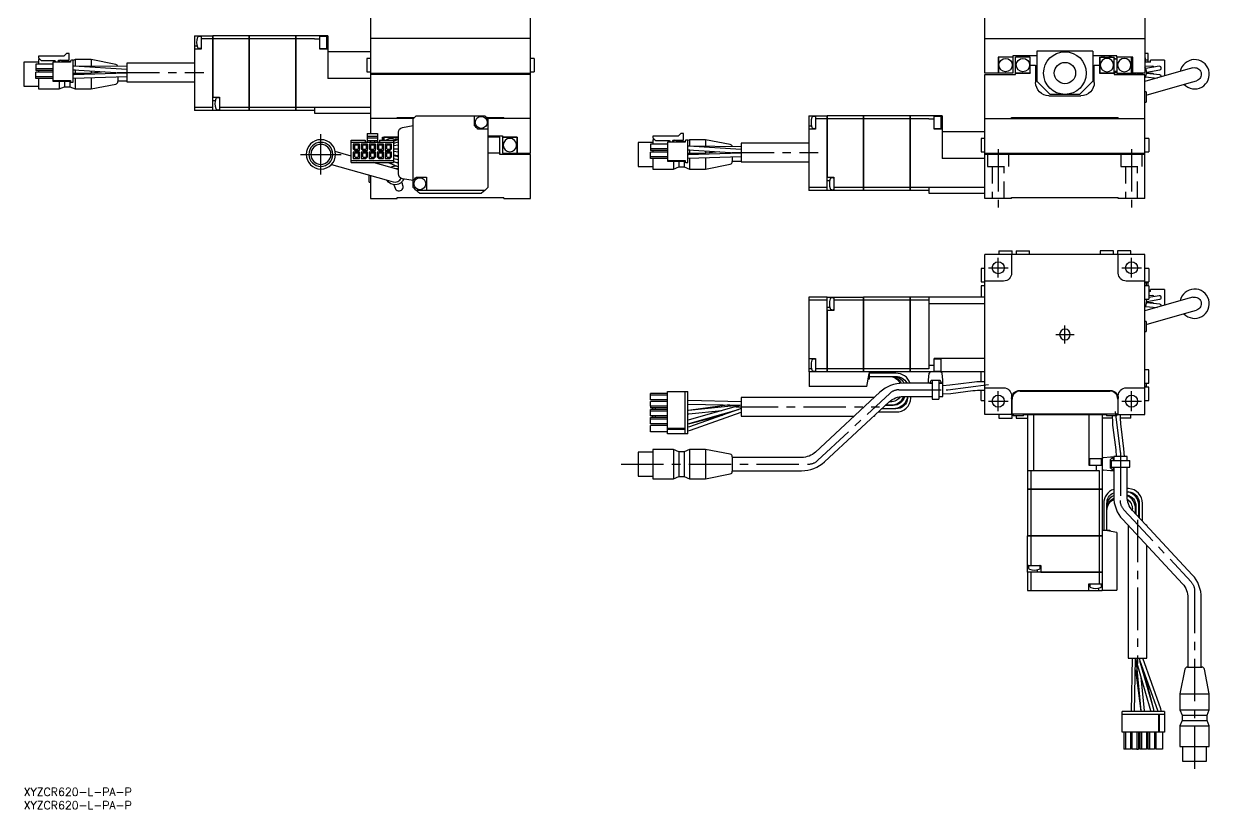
# Model space of a CAD drawing. Extents: x 0 to 909, y -8 to 725.
# Drawn here: x 0 to 444.5, y -8 to 286.5 of the extents above; entities that cross this region are included whole.
import ezdxf

# ---------------------------------------------------------------- set-up
doc = ezdxf.new("R2010")
doc.units = 0
doc.header["$LTSCALE"] = 0.5
doc.linetypes.add('CENTER', pattern=[50.8, 31.75, -6.35, 6.35, -6.35])
doc.linetypes.add('DASHED', pattern=[19.05, 12.7, -6.35])
for name, color, linetype in [('MSM_CENTER', 1, 'CENTER'), ('MSM_CONTINUOUS', 7, 'CONTINUOUS'), ('MSM_DASHED', 4, 'DASHED'), ('MSM_PART_NUMBER', 7, 'CONTINUOUS')]:
    doc.layers.add(name, color=color, linetype=linetype)
doc.styles.get("Standard").update_dxf_attribs({"font": 'txt.shx', "height": 3, "bigfont": 'bigfont.shx'})

msp = doc.modelspace()

# ---------------------------------------------------------------- linework, layer by layer
at = {"layer": 'MSM_CENTER'}
for p, q in [((35.06, 268.26), (67.54, 268.26)), ((111.4, 229.92), (111.4, 245.12)), ((103.8, 237.52), (119, 237.52)), ((265.41, 238.26), (297.89, 238.26)), ((365.35, 239.49), (365.35, 217.58)), ((415.35, 239.49), (415.35, 217.58)), ((365.35, 191.3), (365.35, 198.7)), ((415.35, 191.3), (415.35, 198.7)), ((361.65, 195), (369.05, 195)), ((411.65, 195), (419.05, 195)), ((390.35, 166.6), (390.35, 173.4)), ((386.95, 170), (393.75, 170)), ((346.41, 149.27), (361.71, 151.18)), ((297.59, 122.74), (324.66, 147.89)), ((328.07, 149.23), (345.79, 149.23)), ((365.35, 141.3), (365.35, 148.7)), ((415.35, 141.3), (415.35, 148.7)), ((266.95, 142.85), (320.83, 142.85)), ((361.65, 145), (369.05, 145)), ((411.65, 145), (419.05, 145)), ((223.95, 121.4), (294.19, 121.4)), ((417.5, 100.48), (417.5, 46.6))]:
    msp.add_line(p, q, dxfattribs=at)
at = {"layer": 'MSM_CENTER', "extrusion": (0, 0, -1)}
for p, q in [((409.2, 141.11), (411.08, 126.06)), ((411.12, 125.44), (411.12, 107.71)), ((412.46, 104.31), (437.62, 77.24)), ((438.95, 73.84), (438.95, 5.7))]:
    msp.add_line(p, q, dxfattribs=at)
at = {"layer": 'MSM_CENTER'}
for centre, start, end in [((328.07, 144.23), 90, 132.8984), ((345.79, 154.23), 270, 277.1325), ((294.19, 126.4), 270, 312.8984)]:
    msp.add_arc(centre, 5, start, end, dxfattribs=at)
at = {"layer": 'MSM_CENTER', "extrusion": (0, 0, -1)}
for centre, start, end in [((-406.12, 125.44), 172.8675, 180), ((-416.12, 107.71), 317.1016, 0), ((-433.95, 73.84), 137.1016, 180)]:
    msp.add_arc(centre, 5, start, end, dxfattribs=at)
at = {"layer": 'MSM_CONTINUOUS'}
for p, q in [((130, 290.99), (130, 245.37)), ((190, 237.99), (190, 290.99)), ((360.35, 267.99), (360.35, 290.99)), ((420.35, 290.99), (420.35, 267.99)), ((64, 281.99), (64, 253.99)), ((64, 281.99), (70.89, 281.99)), ((66.29, 281.72), (65.52, 281.65)), ((66.5, 281.99), (66.5, 276.99)), ((70.89, 280.83), (66.5, 280.83)), ((70.89, 253.99), (70.89, 281.99)), ((70.9, 281.99), (70.9, 258.99)), ((84.5, 281.99), (70.9, 281.99)), ((84.5, 280.83), (70.9, 280.83)), ((84.5, 253.99), (84.5, 281.99)), ((84.5, 281.98), (84.51, 281.98)), ((84.5, 280.83), (84.51, 280.83)), ((102, 281.99), (84.51, 281.99)), ((84.51, 281.99), (84.51, 253.99)), ((102, 280.83), (84.51, 280.83)), ((102, 253.99), (102, 281.99)), ((102, 281.98), (102.01, 281.98)), ((102, 280.83), (102.01, 280.83)), ((114, 281.99), (102.01, 281.99)), ((102.01, 281.99), (102.01, 253.99)), ((109, 280.83), (102.01, 280.83)), ((109, 280.83), (111, 280.83)), ((111, 276.99), (111, 281.99)), ((113.5, 281.74), (111, 281.74)), ((113.5, 281.74), (113.5, 277.24)), ((114, 281.99), (114, 265.99)), ((190, 280.99), (130, 280.99)), ((360.35, 280.99), (420.35, 280.99)), ((64, 278.24), (64.94, 278.24)), ((66.5, 276.99), (64, 276.99)), ((65.52, 277.32), (66.29, 277.26)), ((111, 277.24), (113.5, 277.24)), ((114, 276.99), (111, 276.99)), ((130, 275.99), (114, 275.99)), ((400.85, 276.19), (379.85, 276.19)), ((379.85, 276.19), (379.85, 264.99)), ((400.85, 276.19), (400.85, 264.99)), ((0, 272.02), (0, 263.02)), ((5.5, 272.02), (0, 272.02)), ((10.95, 271.36), (4.6, 271.36)), ((4.6, 271.36), (4.6, 268.96)), ((5.49, 274.35), (5.49, 273.65)), ((15.03, 274.35), (5.49, 274.35)), ((5.49, 273.65), (6.49, 272.65)), ((5.5, 273.02), (5.5, 271.36)), ((6.12, 273.02), (5.5, 273.02)), ((6.49, 272.65), (11.62, 272.65)), ((17.58, 272.09), (10.95, 272.09)), ((10.95, 272.09), (10.95, 264.98)), ((11.9, 272.37), (11.9, 272.09)), ((13.05, 272.09), (13.05, 272.69)), ((13.2, 272.84), (17.05, 272.84)), ((13.3, 272.84), (13.3, 272.09)), ((15.3, 272.17), (13.72, 272.84)), ((16.05, 275.37), (15.03, 274.35)), ((15.3, 272.17), (15.3, 272.09)), ((17.3, 272.17), (15.3, 272.17)), ((17.05, 275.37), (16.05, 275.37)), ((17.05, 272.84), (17.05, 275.37)), ((17.58, 272.29), (17.3, 272.17)), ((17.3, 272.17), (17.3, 272.09)), ((17.58, 272.5), (17.58, 272.09)), ((18.6, 272.8), (17.88, 272.8)), ((19.3, 273.02), (18.6, 272.73)), ((18.6, 264.52), (18.6, 272.8)), ((19.3, 273.02), (19.3, 270.5)), ((25.3, 273.02), (19.3, 273.02)), ((25.3, 273.02), (25.3, 270.49)), ((34.49, 271.22), (25.3, 273.02)), ((38.6, 271.76), (38.6, 264.76)), ((64, 271.76), (38.6, 271.76)), ((128.6, 273.49), (128.6, 268.49)), ((130, 273.49), (128.6, 273.49)), ((191.4, 273.49), (190, 273.49)), ((191.4, 273.49), (191.4, 268.49)), ((365.4, 273.94), (365.35, 273.99)), ((370.85, 273.99), (365.35, 273.99)), ((365.35, 273.99), (365.35, 267.99)), ((365.4, 273.94), (365.4, 267.99)), ((370.85, 273.94), (365.4, 273.94)), ((379.85, 274.49), (370.85, 274.49)), ((370.85, 274.49), (370.85, 273.99)), ((370.85, 273.99), (370.85, 273.94)), ((370.85, 273.94), (370.85, 267.99)), ((371.85, 267.49), (371.85, 273.99)), ((377.35, 273.99), (371.85, 273.99)), ((376.35, 274.49), (376.35, 273.99)), ((377.3, 268.04), (377.3, 273.99)), ((377.35, 267.99), (377.35, 273.99)), ((409.85, 274.49), (400.85, 274.49)), ((403.35, 273.99), (408.85, 273.99)), ((403.35, 273.99), (403.35, 267.99)), ((403.4, 273.99), (403.4, 268.04)), ((404.35, 273.99), (404.35, 274.49)), ((407.74, 273.99), (406.57, 274.49)), ((407.15, 274.24), (407.15, 274.49)), ((408.85, 268.04), (408.85, 273.99)), ((409.51, 273.24), (408.85, 273.52)), ((409.85, 273.24), (408.85, 273.24)), ((409.85, 273.99), (409.85, 274.49)), ((409.85, 273.94), (409.85, 273.99)), ((415.85, 273.99), (409.85, 273.99)), ((409.85, 273.94), (409.85, 267.99)), ((415.3, 273.94), (409.85, 273.94)), ((415.3, 273.94), (415.35, 273.99)), ((415.3, 267.99), (415.3, 273.94)), ((415.35, 273.99), (415.35, 267.99)), ((415.85, 272.8), (415.35, 272.8)), ((415.85, 267.99), (415.85, 273.99)), ((421.6, 275.37), (420.35, 275.37)), ((420.5, 273.74), (420.35, 273.74)), ((420.5, 272.65), (420.35, 272.65)), ((422.4, 272.09), (420.35, 272.09)), ((420.5, 272.09), (420.5, 273.74)), ((421.6, 272.84), (420.5, 272.84)), ((421.6, 272.34), (421.6, 275.37)), ((422.4, 272.09), (422.4, 272.8)), ((427.6, 272.8), (422.4, 272.8)), ((427.6, 272.8), (427.6, 266.89)), ((10.95, 269.56), (4.6, 269.56)), ((10.95, 268.96), (4.6, 268.96)), ((10.95, 268.36), (4.6, 268.36)), ((4.6, 265.96), (4.6, 268.36)), ((5.5, 268.96), (5.5, 268.36)), ((18.8, 270.53), (18.6, 270.54)), ((18.93, 270.54), (18.6, 270.54)), ((18.6, 269.24), (18.72, 269.23)), ((18.6, 269.23), (18.72, 269.22)), ((19.27, 267.85), (18.6, 267.84)), ((18.88, 267.37), (18.6, 267.35)), ((18.67, 267.34), (18.6, 267.34)), ((38.58, 267.99), (18.67, 267.34)), ((18.72, 269.23), (38.58, 267.99)), ((18.72, 269.22), (19.38, 269.19)), ((18.72, 266.04), (38.6, 266.69)), ((38.6, 269.29), (18.8, 270.53)), ((30.45, 268.5), (18.88, 267.37)), ((38.6, 270.39), (18.93, 270.54)), ((24.12, 267.88), (19.27, 267.85)), ((19.3, 269.2), (19.3, 267.84)), ((25.3, 268.82), (25.3, 268)), ((128.6, 268.49), (130, 268.49)), ((130, 267.99), (190, 267.99)), ((190, 267.49), (130, 267.49)), ((190, 268.49), (191.4, 268.49)), ((370.85, 267.99), (360.35, 267.99)), ((360.35, 267.49), (371.85, 267.49)), ((360.35, 220.99), (360.35, 267.49)), ((371.85, 268.04), (377.3, 268.04)), ((371.85, 267.99), (377.35, 267.99)), ((377.3, 268.04), (377.35, 267.99)), ((377.35, 270.99), (379.35, 270.99)), ((379.35, 270.99), (379.35, 264.49)), ((379.35, 268.99), (379.85, 269.49)), ((400.85, 269.49), (401.35, 268.99)), ((401.35, 264.49), (401.35, 270.99)), ((401.35, 270.99), (403.35, 270.99)), ((403.4, 268.04), (403.35, 267.99)), ((403.35, 267.99), (408.85, 267.99)), ((403.4, 268.04), (408.85, 268.04)), ((408.85, 268.74), (409.85, 268.74)), ((408.85, 268.22), (409.85, 268.2)), ((409.09, 268.21), (408.85, 268.18)), ((408.85, 268.04), (408.85, 267.99)), ((408.85, 267.99), (408.85, 267.49)), ((408.85, 267.49), (420.35, 267.49)), ((409.85, 267.99), (415.35, 267.99)), ((412.45, 267.49), (415.9, 267.99)), ((416.09, 267.93), (413.8, 267.49)), ((415.85, 270.85), (415.35, 270.96)), ((415.85, 270.54), (415.35, 270.76)), ((415.35, 269.45), (415.85, 269.24)), ((415.77, 269.28), (415.35, 269.28)), ((415.35, 268.08), (415.85, 268.07)), ((420.35, 267.99), (415.85, 267.99)), ((417.32, 267.91), (416.01, 267.49)), ((418.57, 267.89), (417.62, 267.49)), ((418.85, 267.99), (418.85, 267.49)), ((419.35, 267.99), (419.35, 267.49)), ((423.14, 270.54), (420.35, 270.45)), ((435.57, 269.16), (420.35, 264.82)), ((420.35, 220.99), (420.35, 267.49)), ((425.71, 270.52), (420.72, 269.64)), ((425.89, 267.34), (420.97, 267.79)), ((423.17, 267.84), (420.98, 267.9)), ((421, 268.37), (425.94, 269.24)), ((438.27, 269.93), (435.57, 269.16)), ((0, 263.02), (5.5, 263.02)), ((10.95, 266.56), (4.6, 266.56)), ((10.95, 265.96), (4.6, 265.96)), ((5.5, 265.96), (5.5, 262.02)), ((10.95, 265.23), (17.58, 265.23)), ((10.95, 264.98), (17.58, 264.98)), ((13.3, 264.98), (13.3, 262.02)), ((13.3, 262.02), (15.3, 262.87)), ((15.3, 264.98), (15.3, 262.87)), ((15.3, 262.87), (17.3, 262.87)), ((17.3, 264.98), (17.3, 262.87)), ((17.3, 262.87), (19.3, 262.02)), ((17.58, 265.23), (17.58, 264.82)), ((17.88, 264.52), (18.6, 264.52)), ((18.6, 266.04), (18.72, 266.04)), ((19.3, 266.11), (19.3, 262.02)), ((25.3, 266.26), (25.3, 262.02)), ((25.3, 262.02), (34.49, 263.83)), ((35.3, 266.58), (35.3, 264.81)), ((35.3, 265.02), (38.6, 265.02)), ((38.6, 264.76), (64, 264.76)), ((130, 265.99), (114, 265.99)), ((379.85, 264.99), (384.85, 259.99)), ((395.85, 259.99), (400.85, 264.99)), ((420.55, 266.53), (424.94, 266.13)), ((420.85, 259.76), (436.94, 264.35)), ((436.94, 264.35), (439.64, 265.12)), ((5.5, 262.02), (13.3, 262.02)), ((19.3, 262.02), (25.3, 262.02)), ((70.9, 258.99), (73.4, 258.99)), ((73.18, 258.72), (72.41, 258.65)), ((73.4, 258.99), (73.4, 253.99)), ((384.35, 259.49), (396.35, 259.49)), ((395.85, 259.99), (384.85, 259.99)), ((420.85, 260.89), (420.35, 260.89)), ((420.85, 260.89), (420.85, 257.09)), ((70.89, 255.14), (64, 255.14)), ((70.89, 253.99), (64, 253.99)), ((70.9, 257.74), (71.83, 257.74)), ((70.9, 253.99), (70.9, 257.74)), ((84.5, 253.99), (70.9, 253.99)), ((72.41, 254.32), (73.18, 254.26)), ((84.5, 255.14), (73.4, 255.14)), ((84.5, 255.15), (84.51, 255.15)), ((84.5, 254), (84.51, 254)), ((102, 255.14), (84.51, 255.14)), ((102, 253.99), (84.51, 253.99)), ((102, 255.15), (102.01, 255.15)), ((102, 254), (102.01, 254)), ((109, 255.14), (102.01, 255.14)), ((109, 253.99), (102.01, 253.99)), ((130, 255.14), (109, 255.14)), ((109, 255.14), (109, 252.99)), ((420.35, 257.09), (420.85, 257.09)), ((109, 252.99), (130, 252.99)), ((146.14, 250.99), (130, 250.99)), ((140, 251.29), (146.43, 251.29)), ((140, 250.99), (140, 251.29)), ((146, 225.14), (146, 250.83)), ((147.15, 251.99), (172.85, 251.99)), ((169, 248.24), (169, 251.99)), ((173.57, 251.29), (180, 251.29)), ((190, 250.99), (173.86, 250.99)), ((174, 250.83), (174, 225.14)), ((180, 250.99), (180, 251.29)), ((294.35, 251.99), (294.35, 223.99)), ((294.35, 251.99), (301.24, 251.99)), ((296.65, 251.72), (295.88, 251.65)), ((296.85, 251.99), (296.85, 246.99)), ((301.24, 250.83), (296.85, 250.83)), ((301.24, 223.99), (301.24, 251.99)), ((301.25, 251.99), (301.25, 228.99)), ((314.85, 251.99), (301.25, 251.99)), ((314.85, 250.83), (301.25, 250.83)), ((314.85, 223.99), (314.85, 251.99)), ((314.85, 251.98), (314.86, 251.98)), ((314.85, 250.83), (314.86, 250.83)), ((332.35, 251.99), (314.86, 251.99)), ((314.86, 251.99), (314.86, 223.99)), ((332.35, 250.83), (314.86, 250.83)), ((332.35, 223.99), (332.35, 251.99)), ((332.35, 251.98), (332.36, 251.98)), ((332.35, 250.83), (332.36, 250.83)), ((344.35, 251.99), (332.36, 251.99)), ((332.36, 251.99), (332.36, 223.99)), ((339.35, 250.83), (332.36, 250.83)), ((339.35, 250.83), (341.35, 250.83)), ((341.35, 246.99), (341.35, 251.99)), ((343.85, 251.74), (341.35, 251.74)), ((343.85, 251.74), (343.85, 247.24)), ((344.35, 251.99), (344.35, 235.99)), ((360.35, 250.99), (420.35, 250.99)), ((370.35, 250.99), (370.35, 251.29)), ((370.35, 251.29), (410.35, 251.29)), ((410.35, 250.99), (410.35, 251.29)), ((128.75, 245.37), (128.75, 242.34)), ((128.75, 245.37), (132.61, 245.37)), ((132.61, 245.37), (132.61, 242.34)), ((140.5, 230.17), (140.5, 245.81)), ((141.99, 247.58), (146, 248.29)), ((174, 246.99), (170.25, 246.99)), ((174, 244.49), (179.5, 244.49)), ((179.5, 244.49), (179.5, 237.99)), ((246.4, 245.37), (245.38, 244.35)), ((247.4, 245.37), (246.4, 245.37)), ((247.4, 242.84), (247.4, 245.37)), ((294.35, 248.24), (295.29, 248.24)), ((296.85, 246.99), (294.35, 246.99)), ((295.88, 247.32), (296.65, 247.26)), ((341.35, 247.24), (343.85, 247.24)), ((344.35, 246.99), (341.35, 246.99)), ((360.35, 245.99), (344.35, 245.99)), ((122.75, 234.52), (122.75, 242.8)), ((122.75, 242.8), (127.95, 242.8)), ((122.75, 242.09), (138.6, 242.09)), ((123.48, 241.36), (123.48, 239.56)), ((125.88, 241.36), (123.48, 241.36)), ((124, 240.91), (124, 239.66)), ((125.47, 240.91), (124, 240.91)), ((125.47, 239.66), (125.47, 240.91)), ((125.88, 238.96), (125.88, 241.36)), ((126.48, 241.36), (126.48, 239.56)), ((128.88, 241.36), (126.48, 241.36)), ((127, 240.91), (127, 239.66)), ((128.47, 240.91), (127, 240.91)), ((127.95, 242.8), (127.95, 242.09)), ((128.47, 239.66), (128.47, 240.91)), ((128.75, 244.35), (132.61, 244.35)), ((128.75, 243.65), (132.61, 243.65)), ((128.75, 242.65), (132.61, 242.65)), ((128.88, 238.96), (128.88, 241.36)), ((129.48, 241.36), (129.48, 239.56)), ((131.88, 241.36), (129.48, 241.36)), ((129.86, 242.65), (129.86, 242.09)), ((130, 242.65), (130, 242.09)), ((130, 240.91), (130, 239.66)), ((131.47, 240.91), (130, 240.91)), ((131.47, 239.66), (131.47, 240.91)), ((131.51, 242.65), (131.51, 242.09)), ((131.88, 238.96), (131.88, 241.36)), ((132.48, 241.36), (132.48, 239.56)), ((134.88, 241.36), (132.48, 241.36)), ((133, 240.91), (133, 239.66)), ((134.47, 240.91), (133, 240.91)), ((133.41, 242.8), (133.41, 242.09)), ((133.41, 242.8), (138.6, 242.8)), ((134.47, 239.66), (134.47, 240.91)), ((134.5, 243.99), (140.5, 243.99)), ((134.5, 242.8), (134.5, 243.99)), ((134.88, 238.96), (134.88, 241.36)), ((135.05, 243.94), (135, 243.99)), ((135, 242.8), (135, 243.99)), ((135.05, 243.94), (135.05, 242.8)), ((140.5, 243.94), (135.05, 243.94)), ((135.48, 241.36), (135.48, 238.96)), ((137.88, 241.36), (135.48, 241.36)), ((136, 240.91), (136, 239.66)), ((137.47, 240.91), (136, 240.91)), ((137.47, 239.66), (137.47, 240.91)), ((137.88, 239.56), (137.88, 241.36)), ((140.5, 243.09), (138.6, 242.29)), ((138.6, 242.8), (138.6, 234.52)), ((138.6, 241.74), (140.5, 242.16)), ((140.48, 240.92), (138.6, 240.77)), ((139.3, 242.58), (139.3, 243.24)), ((140.5, 243.24), (139.3, 243.24)), ((178.5, 243.99), (174, 243.99)), ((178.5, 238.04), (178.5, 243.99)), ((179.5, 243.99), (185, 243.99)), ((184.95, 243.94), (179.5, 243.94)), ((184.95, 243.94), (185, 243.99)), ((184.95, 237.99), (184.95, 243.94)), ((185, 243.99), (185, 237.99)), ((230.35, 242.02), (230.35, 233.02)), ((235.85, 242.02), (230.35, 242.02)), ((241.3, 241.36), (234.95, 241.36)), ((234.95, 241.36), (234.95, 238.96)), ((235.84, 244.35), (235.84, 243.65)), ((245.38, 244.35), (235.84, 244.35)), ((235.84, 243.65), (236.84, 242.65)), ((235.85, 243.02), (235.85, 241.36)), ((236.47, 243.02), (235.85, 243.02)), ((236.84, 242.65), (241.97, 242.65)), ((247.93, 242.09), (241.3, 242.09)), ((241.3, 242.09), (241.3, 234.98)), ((242.25, 242.37), (242.25, 242.09)), ((243.4, 242.09), (243.4, 242.69)), ((243.55, 242.84), (247.4, 242.84)), ((243.65, 242.84), (243.65, 242.09)), ((245.65, 242.17), (244.08, 242.84)), ((245.65, 242.17), (245.65, 242.09)), ((247.65, 242.17), (245.65, 242.17)), ((247.93, 242.29), (247.65, 242.17)), ((247.65, 242.17), (247.65, 242.09)), ((247.93, 242.5), (247.93, 242.09)), ((248.95, 242.8), (248.23, 242.8)), ((249.65, 243.02), (248.95, 242.73)), ((248.95, 234.52), (248.95, 242.8)), ((249.16, 240.53), (248.95, 240.54)), ((249.1, 240.54), (248.95, 240.54)), ((249.29, 240.54), (249.1, 240.54)), ((268.95, 239.29), (249.16, 240.53)), ((268.95, 240.39), (249.29, 240.54)), ((249.65, 243.02), (249.65, 240.5)), ((255.65, 243.02), (249.65, 243.02)), ((255.65, 243.02), (255.65, 240.49)), ((264.85, 241.22), (255.65, 243.02)), ((268.95, 241.76), (268.95, 234.76)), ((294.35, 241.76), (268.95, 241.76)), ((358.95, 243.49), (358.95, 238.49)), ((360.35, 243.49), (358.95, 243.49)), ((421.75, 243.49), (420.35, 243.49)), ((421.75, 243.49), (421.75, 238.49)), ((122.75, 236.89), (116.8, 238.58)), ((123.48, 239.56), (124.08, 238.96)), ((123.48, 238.36), (123.48, 235.96)), ((125.88, 238.36), (123.48, 238.36)), ((123.48, 235.96), (125.88, 235.96)), ((124, 239.66), (124.25, 239.41)), ((124, 237.91), (124, 236.66)), ((125.47, 237.91), (124, 237.91)), ((124, 236.66), (124.25, 236.41)), ((124.08, 238.96), (125.88, 238.96)), ((124.25, 239.41), (125.22, 239.41)), ((124.25, 236.41), (125.22, 236.41)), ((125.22, 239.41), (125.47, 239.66)), ((125.22, 236.41), (125.47, 236.66)), ((125.47, 236.66), (125.47, 237.91)), ((125.88, 235.96), (125.88, 238.36)), ((126.48, 239.56), (127.08, 238.96)), ((126.48, 238.36), (126.48, 235.96)), ((128.88, 238.36), (126.48, 238.36)), ((126.48, 235.96), (128.28, 235.96)), ((127, 239.66), (127.25, 239.41)), ((127, 237.91), (127, 236.66)), ((128.47, 237.91), (127, 237.91)), ((127, 236.66), (127.25, 236.41)), ((127.08, 238.96), (128.88, 238.96)), ((127.25, 239.41), (128.22, 239.41)), ((127.25, 236.41), (128.22, 236.41)), ((128.22, 239.41), (128.47, 239.66)), ((128.22, 236.41), (128.47, 236.66)), ((128.28, 235.96), (128.88, 236.56)), ((128.47, 236.66), (128.47, 237.91)), ((128.88, 236.56), (128.88, 238.36)), ((129.48, 239.56), (130.08, 238.96)), ((131.88, 238.36), (129.48, 238.36)), ((129.48, 238.36), (129.48, 235.96)), ((129.48, 235.96), (131.28, 235.96)), ((130, 239.66), (130.25, 239.41)), ((130, 237.91), (130, 236.66)), ((131.47, 237.91), (130, 237.91)), ((130, 236.66), (130.25, 236.41)), ((130.08, 238.96), (131.88, 238.96)), ((130.25, 239.41), (131.22, 239.41)), ((130.25, 236.41), (131.22, 236.41)), ((131.22, 239.41), (131.47, 239.66)), ((131.22, 236.41), (131.47, 236.66)), ((131.28, 235.96), (131.88, 236.56)), ((131.47, 236.66), (131.47, 237.91)), ((131.88, 236.56), (131.88, 238.36)), ((132.48, 239.56), (133.08, 238.96)), ((132.48, 238.36), (132.48, 236.56)), ((134.88, 238.36), (132.48, 238.36)), ((133.08, 235.96), (132.48, 236.56)), ((133, 239.66), (133.25, 239.41)), ((133, 237.91), (133, 236.66)), ((134.47, 237.91), (133, 237.91)), ((133, 236.66), (133.25, 236.41)), ((133.08, 238.96), (134.88, 238.96)), ((133.08, 235.96), (134.88, 235.96)), ((133.25, 239.41), (134.22, 239.41)), ((133.25, 236.41), (134.22, 236.41)), ((134.22, 239.41), (134.47, 239.66)), ((134.22, 236.41), (134.47, 236.66)), ((134.47, 236.66), (134.47, 237.91)), ((134.88, 235.96), (134.88, 238.36)), ((135.48, 238.96), (137.28, 238.96)), ((137.88, 238.36), (135.48, 238.36)), ((135.48, 238.36), (135.48, 235.96)), ((135.48, 235.96), (137.28, 235.96)), ((136, 239.66), (136.25, 239.41)), ((136, 237.91), (136, 236.66)), ((137.47, 237.91), (136, 237.91)), ((136, 236.66), (136.25, 236.41)), ((136.25, 239.41), (137.22, 239.41)), ((136.25, 236.41), (137.22, 236.41)), ((137.22, 239.41), (137.47, 239.66)), ((137.22, 236.41), (137.47, 236.66)), ((137.88, 239.56), (137.28, 238.96)), ((137.28, 235.96), (137.88, 236.56)), ((137.47, 236.66), (137.47, 237.91)), ((137.88, 236.56), (137.88, 238.36)), ((138.6, 239.56), (140.5, 239.72)), ((140.5, 239.4), (138.6, 239.36)), ((140.5, 238.33), (138.6, 238.6)), ((138.6, 237.39), (140.5, 237.11)), ((138.6, 237.1), (140.5, 236.73)), ((140.53, 235.51), (138.6, 235.88)), ((139.3, 239.37), (139.3, 239.62)), ((174, 238.04), (178.5, 238.04)), ((178.5, 237.99), (174, 237.99)), ((178.5, 238.04), (178.5, 237.99)), ((178.5, 237.49), (178.5, 237.99)), ((190, 237.49), (178.5, 237.49)), ((179.5, 237.99), (190, 237.99)), ((190, 220.99), (190, 237.49)), ((241.3, 239.56), (234.95, 239.56)), ((241.3, 238.96), (234.95, 238.96)), ((241.3, 238.36), (234.95, 238.36)), ((234.95, 235.96), (234.95, 238.36)), ((241.3, 236.56), (234.95, 236.56)), ((241.3, 235.96), (234.95, 235.96)), ((235.85, 238.96), (235.85, 238.36)), ((235.85, 235.96), (235.85, 232.02)), ((248.95, 239.24), (249.08, 239.23)), ((248.95, 239.23), (249.07, 239.22)), ((249.62, 237.85), (248.95, 237.84)), ((249.23, 237.37), (248.95, 237.35)), ((249.03, 237.34), (248.95, 237.34)), ((248.95, 236.04), (249.07, 236.04)), ((268.94, 237.99), (249.03, 237.34)), ((249.07, 239.22), (249.73, 239.19)), ((249.07, 236.04), (268.95, 236.69)), ((249.08, 239.23), (268.94, 237.99)), ((260.8, 238.5), (249.23, 237.37)), ((254.47, 237.88), (249.62, 237.85)), ((249.65, 239.2), (249.65, 237.84)), ((249.65, 236.11), (249.65, 232.02)), ((255.65, 238.82), (255.65, 238)), ((255.65, 236.26), (255.65, 232.02)), ((265.65, 236.58), (265.65, 234.81)), ((360.35, 235.99), (344.35, 235.99)), ((358.95, 238.49), (360.35, 238.49)), ((360.35, 237.99), (420.35, 237.99)), ((420.35, 237.49), (360.35, 237.49)), ((420.35, 238.49), (421.75, 238.49)), ((115.43, 233.77), (135.84, 227.95)), ((122.75, 235.23), (124.53, 235.23)), ((122.75, 234.52), (138.6, 234.52)), ((124.53, 235.13), (124.53, 235.23)), ((124.83, 235.23), (138.6, 235.23)), ((124.83, 235.23), (124.83, 235.13)), ((137.21, 232.76), (131.05, 234.52)), ((136.65, 234.52), (140.5, 232.88)), ((139.92, 231.99), (137.21, 232.76)), ((138.6, 234.86), (140.5, 234.25)), ((138.92, 233.08), (139.86, 233.16)), ((140.5, 232.21), (139.47, 232.12)), ((140.48, 234.2), (139.87, 234.46)), ((230.35, 233.02), (235.85, 233.02)), ((235.85, 232.02), (243.65, 232.02)), ((241.3, 235.23), (247.93, 235.23)), ((241.3, 234.98), (247.93, 234.98)), ((243.65, 234.98), (243.65, 232.02)), ((243.65, 232.02), (245.65, 232.87)), ((245.65, 234.98), (245.65, 232.87)), ((245.65, 232.87), (247.65, 232.87)), ((247.65, 234.98), (247.65, 232.87)), ((247.65, 232.87), (249.65, 232.02)), ((247.93, 235.23), (247.93, 234.82)), ((248.23, 234.52), (248.95, 234.52)), ((249.65, 232.02), (255.65, 232.02)), ((255.65, 232.02), (264.85, 233.83)), ((265.65, 235.02), (268.95, 235.02)), ((268.95, 234.76), (294.35, 234.76)), ((129.5, 227.09), (129.5, 229.76)), ((129.5, 227.09), (130, 227.09)), ((130, 229.62), (130, 220.99)), ((135.84, 227.95), (138.54, 227.18)), ((141.95, 226.5), (141.73, 227.14)), ((146, 227.69), (141.99, 228.4)), ((147.25, 228.99), (151, 228.99)), ((151, 228.99), (151, 223.99)), ((301.25, 228.99), (303.75, 228.99)), ((301.25, 227.74), (302.18, 227.74)), ((303.54, 228.72), (302.77, 228.65)), ((303.75, 228.99), (303.75, 223.99)), ((138.8, 226.12), (139.02, 225.48)), ((139.02, 225.48), (139.24, 224.86)), ((142.16, 225.89), (141.95, 226.5)), ((172.85, 223.99), (147.15, 223.99)), ((148.34, 222.99), (171.66, 222.99)), ((301.24, 225.14), (294.35, 225.14)), ((301.24, 223.99), (294.35, 223.99)), ((314.85, 223.99), (301.25, 223.99)), ((302.77, 224.32), (303.54, 224.26)), ((314.85, 225.14), (303.75, 225.14)), ((314.85, 225.15), (314.86, 225.15)), ((314.85, 224), (314.86, 224)), ((332.35, 225.14), (314.86, 225.14)), ((332.35, 223.99), (314.86, 223.99)), ((332.35, 225.15), (332.36, 225.15)), ((332.35, 224), (332.36, 224)), ((339.35, 225.14), (332.36, 225.14)), ((339.35, 223.99), (332.36, 223.99)), ((360.35, 225.14), (339.35, 225.14)), ((339.35, 225.14), (339.35, 222.99)), ((339.35, 222.99), (360.35, 222.99)), ((130, 220.99), (140, 220.99)), ((140, 221.29), (180, 221.29)), ((140, 220.99), (140, 221.29)), ((180, 220.99), (180, 221.29)), ((180, 220.99), (190, 220.99)), ((370.35, 220.99), (360.35, 220.99)), ((370.35, 221.29), (410.35, 221.29)), ((370.35, 220.99), (370.35, 221.29)), ((410.35, 220.99), (410.35, 221.29)), ((420.35, 220.99), (410.35, 220.99)), ((365.6, 201.4), (370.6, 201.4)), ((365.6, 201.4), (365.6, 200)), ((370.6, 200), (370.6, 201.4)), ((372.1, 201.4), (377.1, 201.4)), ((372.1, 201.4), (372.1, 200)), ((377.1, 200), (377.1, 201.4)), ((408.6, 201.4), (403.6, 201.4)), ((403.6, 201.4), (403.6, 200)), ((408.6, 200), (408.6, 201.4)), ((415.1, 201.4), (410.1, 201.4)), ((410.1, 201.4), (410.1, 200)), ((415.1, 200), (415.1, 201.4)), ((420.35, 200), (360.35, 200)), ((360.35, 140), (360.35, 200)), ((370.35, 200), (370.35, 193)), ((410.35, 193), (410.35, 200)), ((420.35, 140), (420.35, 200)), ((358.95, 194.75), (358.95, 189.75)), ((360.35, 194.75), (358.95, 194.75)), ((421.75, 194.75), (420.35, 194.75)), ((421.75, 194.75), (421.75, 189.75)), ((358.95, 189.75), (360.35, 189.75)), ((358.95, 188.25), (358.95, 184)), ((360.35, 188.25), (358.95, 188.25)), ((367.35, 190), (360.35, 190)), ((420.35, 190), (413.35, 190)), ((420.35, 189.75), (421.75, 189.75)), ((420.85, 189.4), (420.35, 189.4)), ((421.75, 188.25), (420.35, 188.25)), ((420.85, 189.4), (420.85, 188.25)), ((421.6, 189.38), (420.85, 189.38)), ((421.6, 188.25), (421.6, 189.38)), ((421.75, 188.25), (421.75, 183.25)), ((422.4, 186.1), (422.4, 186.81)), ((427.6, 186.81), (422.4, 186.81)), ((427.6, 186.81), (427.6, 180.9)), ((301.24, 184), (294.35, 184)), ((294.35, 184), (294.35, 156)), ((301.24, 182.85), (294.35, 182.85)), ((301.24, 156), (301.24, 184)), ((301.25, 184), (314.85, 184)), ((303.54, 183.73), (302.77, 183.66)), ((303.75, 184), (303.75, 179)), ((314.85, 182.85), (303.75, 182.85)), ((314.85, 156), (314.85, 184)), ((314.85, 183.99), (314.86, 183.99)), ((314.85, 182.84), (314.86, 182.84)), ((332.35, 184), (314.86, 184)), ((314.86, 184), (314.86, 156)), ((332.35, 182.85), (314.86, 182.85)), ((332.35, 156), (332.35, 184)), ((332.35, 183.99), (332.36, 183.99)), ((332.35, 182.84), (332.36, 182.84)), ((360.35, 184), (332.36, 184)), ((332.36, 184), (332.36, 156)), ((339.35, 182.85), (332.36, 182.85)), ((339.35, 184), (339.35, 157.15)), ((420.35, 183.25), (421.75, 183.25)), ((435.57, 183.17), (420.35, 178.83)), ((421, 182.38), (425.94, 183.25)), ((422.4, 186.1), (421.75, 186.1)), ((423.14, 184.55), (421.75, 184.51)), ((425.71, 184.53), (421.75, 183.83)), ((438.27, 183.94), (435.57, 183.17)), ((301.25, 180.25), (302.18, 180.25)), ((303.75, 179), (301.25, 179)), ((301.25, 179), (301.25, 156)), ((302.77, 179.34), (303.54, 179.27)), ((339.35, 181.66), (360.35, 181.66)), ((420.55, 180.54), (424.94, 180.14)), ((420.85, 173.77), (436.94, 178.36)), ((425.89, 181.36), (420.97, 181.8)), ((423.17, 181.85), (420.98, 181.91)), ((436.94, 178.36), (439.64, 179.13)), ((420.85, 174.9), (420.35, 174.9)), ((420.85, 174.9), (420.85, 171.1)), ((420.35, 171.1), (420.85, 171.1)), ((294.35, 161), (296.85, 161)), ((296.65, 160.73), (295.88, 160.66)), ((296.85, 161), (296.85, 156)), ((360.35, 161), (341.35, 161)), ((341.35, 156), (341.35, 161)), ((343.85, 160.75), (341.35, 160.75)), ((343.85, 160.75), (343.85, 156.25)), ((294.35, 157.25), (295.29, 157.25)), ((301.24, 156), (294.35, 156)), ((294.45, 156), (294.45, 150.5)), ((295.88, 156.34), (296.65, 156.27)), ((301.24, 157.15), (296.85, 157.15)), ((314.85, 157.15), (301.25, 157.15)), ((332.35, 156), (301.25, 156)), ((314.85, 157.16), (314.86, 157.16)), ((314.85, 156.01), (314.86, 156.01)), ((332.35, 157.15), (314.86, 157.15)), ((316.95, 156), (316.95, 153.2)), ((332.35, 157.16), (332.36, 157.16)), ((332.35, 156.01), (332.36, 156.01)), ((339.35, 157.15), (332.36, 157.15)), ((360.35, 156), (332.36, 156)), ((341.35, 158.34), (339.35, 158.34)), ((341.35, 156.25), (343.85, 156.25)), ((358.95, 152.25), (358.95, 156)), ((421.75, 156.75), (420.35, 156.75)), ((421.75, 151.75), (421.75, 156.75)), ((316.09, 150.5), (316.95, 155.4)), ((316.95, 153.2), (316.56, 153.2)), ((326.95, 155.45), (316.95, 155.45)), ((316.95, 154.25), (326.95, 154.25)), ((324.47, 154.25), (324.71, 154.24)), ((340.6, 151.73), (329.64, 151.73)), ((339.25, 152.9), (339.48, 155.54)), ((339.25, 151.8), (339.25, 152.9)), ((339.72, 151.8), (339.25, 151.8)), ((339.6, 151.8), (339.6, 151.73)), ((339.72, 151.8), (340.6, 151.8)), ((340.25, 152.9), (343.46, 152.9)), ((343.1, 152.73), (340.6, 152.73)), ((340.6, 152.73), (340.6, 145.73)), ((343.1, 152.73), (343.1, 145.73)), ((343.1, 151.8), (344.45, 151.8)), ((344.6, 151.73), (343.1, 151.73)), ((344.1, 151.73), (344.1, 151.8)), ((344.22, 155.54), (344.45, 152.9)), ((344.45, 152.9), (344.45, 151.8)), ((344.6, 146.73), (344.6, 151.73)), ((355.44, 152.02), (347.13, 150.98)), ((355.44, 152.02), (355.46, 152.02)), ((360.35, 152.25), (359.19, 152.25)), ((420.35, 151.75), (421.75, 151.75)), ((420.85, 151.75), (420.85, 150.6)), ((234.95, 147.28), (234.95, 147.88)), ((241.3, 147.88), (234.95, 147.88)), ((241.3, 147.28), (234.95, 147.28)), ((234.95, 145.48), (234.95, 147.28)), ((241.3, 148.6), (248.95, 148.6)), ((241.3, 132.75), (241.3, 148.6)), ((247.93, 132.75), (247.93, 148.6)), ((248.95, 132.75), (248.95, 148.6)), ((316.09, 150.5), (294.45, 150.5)), ((320.99, 148.36), (296.86, 125.93)), ((329.64, 146.73), (340.6, 146.73)), ((331.35, 146.73), (331.35, 146.15)), ((332.55, 146.15), (332.55, 146.73)), ((343.1, 146.73), (344.6, 146.73)), ((347.13, 150.98), (344.6, 150.79)), ((344.6, 147.69), (347.51, 147.91)), ((347.51, 147.91), (355.83, 148.95)), ((358.95, 145.25), (358.95, 149.15)), ((359.19, 149.15), (360.35, 149.15)), ((360.35, 150), (367.35, 150)), ((370.35, 147), (370.35, 140)), ((373.35, 149), (407.35, 149)), ((373.55, 148.8), (407.15, 148.8)), ((410.35, 140), (410.35, 147)), ((413.35, 150), (420.35, 150)), ((420.35, 150.6), (420.85, 150.6)), ((421.75, 150.25), (420.35, 150.25)), ((421.75, 145.25), (421.75, 150.25)), ((241.3, 145.48), (234.95, 145.48)), ((234.95, 143.08), (234.95, 144.88)), ((241.3, 144.88), (234.95, 144.88)), ((241.3, 143.08), (234.95, 143.08)), ((234.95, 143.08), (234.95, 142.48)), ((241.3, 142.48), (234.95, 142.48)), ((235.84, 141.88), (235.84, 142.48)), ((236.84, 141.88), (236.84, 142.48)), ((249.06, 145.2), (248.95, 145.2)), ((248.95, 143.9), (249.03, 143.9)), ((248.95, 143.9), (249.1, 143.9)), ((249.03, 143.9), (268.87, 143.5)), ((268.95, 144.8), (249.06, 145.2)), ((264.65, 143.59), (249.19, 141.54)), ((268.83, 143.49), (249.23, 141.53)), ((268.87, 143.5), (249.45, 137.97)), ((268.95, 146.35), (268.95, 139.35)), ((318.83, 146.35), (268.95, 146.35)), ((300.26, 122.27), (324.4, 144.7)), ((321.76, 142.25), (325.95, 142.25)), ((325.95, 143.45), (323.06, 143.45)), ((323.16, 143.55), (325.95, 143.55)), ((324.95, 144.75), (324.45, 144.75)), ((326.66, 143.6), (325.45, 143.45)), ((325.95, 143.55), (326.66, 143.6)), ((326.66, 143.6), (326.69, 143.61)), ((326.69, 143.61), (326.66, 143.6)), ((331.34, 146.15), (331.35, 146.19)), ((340.6, 145.73), (343.1, 145.73)), ((358.95, 145.25), (360.35, 145.25)), ((370.55, 140.1), (370.55, 145.8)), ((410.15, 145.8), (410.15, 140.1)), ((420.35, 145.25), (421.75, 145.25)), ((241.3, 141.88), (234.95, 141.88)), ((234.95, 141.28), (234.95, 141.88)), ((241.3, 141.28), (234.95, 141.28)), ((234.95, 139.48), (234.95, 141.28)), ((241.3, 139.48), (234.95, 139.48)), ((241.3, 138.88), (234.95, 138.88)), ((234.95, 138.28), (234.95, 138.88)), ((241.3, 138.28), (234.95, 138.28)), ((234.95, 136.48), (234.95, 138.28)), ((235.84, 138.88), (235.84, 139.48)), ((236.84, 138.88), (236.84, 139.48)), ((249.19, 141.54), (248.95, 141.51)), ((249.23, 141.53), (248.95, 141.51)), ((248.95, 140.21), (249.36, 140.24)), ((249.45, 137.97), (248.95, 137.86)), ((249.36, 140.24), (261.77, 141.48)), ((268.02, 141.91), (249.55, 135.35)), ((249.71, 136.67), (262.02, 139.78)), ((249.8, 136.72), (268.02, 141.91)), ((249.98, 134.13), (268.95, 140.86)), ((268.95, 142.21), (268.02, 141.91)), ((268.95, 139.35), (311.3, 139.35)), ((318.64, 139.35), (318.95, 139.35)), ((318.95, 139.64), (318.95, 139.35)), ((320.36, 140.95), (326.95, 140.95)), ((326.95, 142.15), (321.66, 142.15)), ((370.95, 140), (360.35, 140)), ((365.6, 140), (365.6, 138.6)), ((365.6, 138.6), (370.6, 138.6)), ((370.35, 140.6), (370.55, 140.6)), ((410.15, 140.1), (370.55, 140.1)), ((370.6, 138.6), (370.6, 140)), ((370.95, 140.1), (370.95, 139.5)), ((374.75, 139.5), (370.95, 139.5)), ((372.1, 139.5), (372.1, 138.6)), ((372.1, 138.6), (376.35, 138.6)), ((374.75, 139.5), (374.75, 140.1)), ((374.75, 140), (405.95, 140)), ((376.35, 140), (376.35, 112.01)), ((378.69, 119), (378.69, 140)), ((384.85, 140), (384.85, 140.1)), ((395.85, 140), (395.85, 140.1)), ((399.35, 140), (399.35, 121)), ((404.35, 140), (404.35, 112.01)), ((408.11, 138.6), (404.35, 138.6)), ((405.95, 140.1), (405.95, 139.5)), ((409.75, 139.5), (405.95, 139.5)), ((408.1, 139.5), (408.1, 138.84)), ((409.75, 139.5), (409.75, 140.1)), ((409.75, 140), (420.35, 140)), ((410.15, 140.6), (410.35, 140.6)), ((411.2, 138.84), (411.2, 140)), ((415.1, 138.6), (411.2, 138.6)), ((415.1, 138.6), (415.1, 140)), ((241.3, 136.48), (234.95, 136.48)), ((234.95, 133.48), (234.95, 135.88)), ((241.3, 135.88), (234.95, 135.88)), ((241.3, 133.48), (234.95, 133.48)), ((241.3, 134.83), (247.93, 134.83)), ((241.3, 134.53), (247.93, 134.53)), ((248.95, 136.54), (249.8, 136.72)), ((248.95, 136.53), (249.71, 136.67)), ((249.55, 135.35), (248.95, 135.19)), ((249.56, 135.35), (248.95, 135.19)), ((248.95, 133.87), (249.98, 134.13)), ((408.33, 135.09), (408.33, 135.1)), ((408.33, 135.09), (409.37, 126.77)), ((412.45, 127.16), (411.41, 135.48)), ((248.95, 132.75), (241.3, 132.75)), ((230.35, 125.9), (230.35, 116.9)), ((235.85, 125.9), (230.35, 125.9)), ((235.85, 126.9), (235.85, 115.9)), ((243.65, 126.9), (235.85, 126.9)), ((243.65, 126.9), (243.65, 115.9)), ((245.65, 126.05), (243.65, 126.9)), ((245.65, 126.05), (245.65, 116.75)), ((247.65, 126.05), (245.65, 126.05)), ((249.65, 126.9), (247.65, 126.05)), ((247.65, 126.05), (247.65, 116.75)), ((249.65, 126.9), (249.65, 115.9)), ((255.65, 126.9), (249.65, 126.9)), ((255.65, 126.9), (255.65, 115.9)), ((264.85, 125.09), (255.65, 126.9)), ((409.37, 126.77), (409.56, 124.25)), ((412.66, 124.25), (412.45, 127.16)), ((265.65, 124.11), (265.65, 118.69)), ((291.61, 123.9), (265.65, 123.9)), ((399.35, 121), (404.35, 121)), ((399.6, 123.5), (404.1, 123.5)), ((399.6, 123.5), (399.6, 121)), ((402.01, 121), (402.01, 119)), ((404.1, 121), (404.1, 123.5)), ((404.81, 123.87), (407.45, 124.1)), ((407.45, 124.1), (408.55, 124.1)), ((407.45, 119.9), (407.45, 123.1)), ((407.62, 122.75), (407.62, 120.25)), ((407.62, 122.75), (414.62, 122.75)), ((407.62, 120.25), (414.62, 120.25)), ((408.55, 122.75), (408.55, 124.1)), ((408.62, 123.75), (408.55, 123.75)), ((408.55, 119.37), (408.55, 120.25)), ((413.62, 124.25), (408.62, 124.25)), ((408.62, 124.25), (408.62, 122.75)), ((408.62, 120.25), (408.62, 109.29)), ((413.62, 122.75), (413.62, 124.25)), ((413.62, 109.29), (413.62, 120.25)), ((414.62, 120.25), (414.62, 122.75)), ((230.35, 116.9), (235.85, 116.9)), ((235.85, 115.9), (243.65, 115.9)), ((243.65, 115.9), (245.65, 116.75)), ((245.65, 116.75), (247.65, 116.75)), ((247.65, 116.75), (249.65, 115.9)), ((249.65, 115.9), (255.65, 115.9)), ((255.65, 115.9), (264.85, 117.71)), ((265.65, 118.9), (291.61, 118.9)), ((376.35, 119), (403.2, 119)), ((377.51, 119), (377.51, 112.01)), ((403.2, 119), (403.2, 112.01)), ((407.45, 118.9), (404.81, 119.13)), ((408.55, 118.9), (407.45, 118.9)), ((408.55, 119.37), (408.55, 118.9)), ((408.55, 119.25), (408.62, 119.25)), ((376.35, 112.01), (404.35, 112.01)), ((376.35, 112), (376.35, 94.51)), ((404.35, 112), (376.35, 112)), ((376.36, 112), (376.36, 112.01)), ((377.51, 112), (377.51, 94.51)), ((377.52, 112), (377.52, 112.01)), ((403.19, 112), (403.19, 112.01)), ((403.2, 112), (403.2, 94.51)), ((404.34, 112), (404.34, 112.01)), ((404.35, 112), (404.35, 80.9)), ((414.2, 112.2), (413.62, 112.2)), ((413.62, 111), (414.2, 111)), ((414.2, 110.99), (414.16, 111)), ((404.9, 106.6), (404.9, 96.6)), ((406.1, 96.6), (406.1, 106.6)), ((406.1, 104.12), (406.11, 104.36)), ((415.6, 104.6), (415.6, 104.1)), ((438.08, 79.91), (415.66, 104.05)), ((416.75, 106.31), (416.74, 106.34)), ((416.74, 106.34), (416.75, 106.31)), ((416.8, 105.6), (416.75, 106.31)), ((416.75, 106.31), (416.9, 105.1)), ((416.8, 102.81), (416.8, 105.6)), ((416.9, 105.6), (416.9, 102.7)), ((418.1, 101.41), (418.1, 105.6)), ((418.2, 106.6), (418.2, 101.3)), ((419.4, 100.01), (419.4, 106.6)), ((411.99, 100.64), (434.42, 76.5)), ((414, 98.48), (414, 48.6)), ((420.71, 98.6), (421, 98.6)), ((421, 98.29), (421, 98.6)), ((376.35, 94.51), (404.35, 94.51)), ((404.35, 94.5), (376.35, 94.5)), ((376.35, 80.9), (376.35, 94.5)), ((376.36, 94.5), (376.36, 94.51)), ((377.51, 94.5), (377.51, 83.4)), ((377.52, 94.5), (377.52, 94.51)), ((403.19, 94.5), (403.19, 94.51)), ((403.2, 94.5), (403.2, 80.9)), ((404.34, 94.5), (404.34, 94.51)), ((404.35, 96.6), (407.15, 96.6)), ((409.85, 95.74), (404.95, 96.6)), ((407.15, 96.6), (407.15, 96.21)), ((409.85, 95.74), (409.85, 74.1)), ((421, 48.6), (421, 90.94)), ((376.35, 83.4), (381.35, 83.4)), ((376.35, 80.89), (376.35, 74)), ((404.35, 80.89), (376.35, 80.89)), ((376.62, 83.18), (376.69, 82.41)), ((377.51, 80.89), (377.51, 74)), ((380.1, 80.9), (380.1, 81.83)), ((381.02, 82.41), (381.08, 83.18)), ((381.35, 83.4), (381.35, 80.9)), ((381.35, 80.9), (404.35, 80.9)), ((403.2, 80.89), (403.2, 76.5)), ((404.35, 80.89), (404.35, 74)), ((399.35, 76.5), (404.35, 76.5)), ((399.35, 74), (399.35, 76.5)), ((399.62, 76.29), (399.69, 75.52)), ((404.02, 75.52), (404.08, 76.29)), ((376.35, 74), (404.35, 74)), ((403.1, 74), (403.1, 74.94)), ((404.35, 74.1), (409.85, 74.1)), ((436.45, 71.26), (436.45, 45.3)), ((441.45, 45.3), (441.45, 71.26)), ((414, 48.6), (421, 48.6)), ((415.55, 48.6), (415.15, 28.71)), ((416.45, 28.68), (416.85, 48.51)), ((416.85, 48.51), (422.39, 29.09)), ((416.86, 48.48), (418.82, 28.88)), ((418.15, 48.6), (418.44, 47.67)), ((418.44, 47.67), (425, 29.2)), ((423.64, 29.45), (418.45, 47.66)), ((426.23, 29.63), (419.49, 48.6)), ((435.26, 44.49), (433.45, 35.3)), ((436.24, 45.3), (441.66, 45.3)), ((444.45, 35.3), (442.65, 44.49)), ((416.77, 44.3), (418.81, 28.84)), ((420.12, 29.01), (418.87, 41.42)), ((423.68, 29.36), (420.57, 41.67)), ((433.45, 35.3), (444.45, 35.3)), ((433.45, 35.3), (433.45, 29.3)), ((444.45, 29.3), (444.45, 35.3)), ((427.6, 28.6), (411.75, 28.6)), ((411.75, 20.95), (411.75, 28.6)), ((427.6, 27.58), (411.75, 27.58)), ((415.15, 28.71), (415.15, 28.6)), ((416.45, 28.6), (416.46, 28.75)), ((416.45, 28.6), (416.45, 28.68)), ((418.81, 28.84), (418.84, 28.6)), ((418.82, 28.88), (418.84, 28.6)), ((420.14, 28.6), (420.12, 29.01)), ((422.39, 29.09), (422.5, 28.6)), ((423.81, 28.59), (423.64, 29.45)), ((423.82, 28.59), (423.68, 29.36)), ((425, 29.2), (425.17, 28.6)), ((425, 29.2), (425.17, 28.6)), ((425.52, 20.95), (425.52, 27.58)), ((425.82, 20.95), (425.82, 27.58)), ((426.49, 28.59), (426.23, 29.63)), ((427.6, 28.6), (427.6, 20.95)), ((433.45, 29.3), (444.45, 29.3)), ((433.45, 29.3), (434.3, 27.3)), ((434.3, 27.3), (443.6, 27.3)), ((434.3, 27.3), (434.3, 25.3)), ((443.6, 27.3), (444.45, 29.3)), ((443.6, 25.3), (443.6, 27.3)), ((434.3, 25.3), (433.45, 23.3)), ((433.45, 23.3), (444.45, 23.3)), ((433.45, 23.3), (433.45, 15.5)), ((434.3, 25.3), (443.6, 25.3)), ((444.45, 23.3), (443.6, 25.3)), ((444.45, 15.5), (444.45, 23.3)), ((427.6, 20.95), (411.75, 20.95)), ((412.47, 20.95), (412.47, 14.6)), ((413.07, 20.95), (413.07, 14.6)), ((414.87, 20.95), (414.87, 14.6)), ((415.47, 20.95), (415.47, 14.6)), ((417.27, 20.95), (417.27, 14.6)), ((417.87, 20.95), (417.87, 14.6)), ((418.47, 20.95), (418.47, 14.6)), ((419.07, 20.95), (419.07, 14.6)), ((420.87, 20.95), (420.87, 14.6)), ((421.47, 20.95), (421.47, 14.6)), ((422.07, 20.95), (422.07, 14.6)), ((423.87, 20.95), (423.87, 14.6)), ((424.47, 20.95), (424.47, 14.6)), ((426.87, 20.95), (426.87, 14.6)), ((413.07, 14.6), (412.47, 14.6)), ((414.87, 14.6), (413.07, 14.6)), ((417.27, 14.6), (415.47, 14.6)), ((417.27, 14.6), (417.87, 14.6)), ((418.47, 16.49), (417.87, 16.49)), ((418.47, 15.49), (417.87, 15.49)), ((419.07, 14.6), (418.47, 14.6)), ((420.87, 14.6), (419.07, 14.6)), ((421.47, 16.49), (420.87, 16.49)), ((421.47, 15.49), (420.87, 15.49)), ((422.07, 14.6), (421.47, 14.6)), ((423.87, 14.6), (422.07, 14.6)), ((426.87, 14.6), (424.47, 14.6)), ((433.45, 15.5), (444.45, 15.5)), ((434.45, 15.5), (434.45, 10)), ((443.45, 10), (443.45, 15.5)), ((434.45, 10), (443.45, 10))]:
    msp.add_line(p, q, dxfattribs=at)
for centre, radius in [((390.35, 267.99), 8), ((368.1, 270.99), 2.5), ((374.6, 270.99), 2.5), ((390.35, 267.99), 4), ((171.5, 249.49), 2.23), ((148.5, 226.49), 2.23), ((365.35, 195), 2.25), ((415.35, 195), 2.25), ((365.35, 145), 2.25), ((415.35, 145), 2.25)]:
    msp.add_circle(centre, radius, dxfattribs=at)
at = {"layer": 'MSM_CONTINUOUS', "extrusion": (0, 0, -1)}
for centre, radius in [((-406.1, 270.99), 2.5), ((-412.6, 270.99), 2.5), ((-111.4, 237.52), 5.5), ((-111.4, 237.52), 4.5), ((-111.4, 237.52), 3.75), ((-182.25, 240.99), 2.5), ((-390.35, 170), 2)]:
    msp.add_circle(centre, radius, dxfattribs=at)
at = {"layer": 'MSM_CONTINUOUS'}
for centre, radius, start, end in [((70.81, 279.49), 6, 162.3708, 197.6292), ((65.57, 281.15), 0.5, 95, 162.3708), ((66.31, 281.52), 0.2, 18.1949, 95), ((65.57, 277.82), 0.5, 197.6292, 265), ((66.31, 277.46), 0.2, 265, 341.8051), ((17.88, 272.5), 0.3, 90, 180), ((34.3, 270.23), 1, 10.2037, 78.8813), ((405.5, 274.29), 0.6, 160.5288, 210), ((417.5, 268.26), 3.5, 118.1271, 127.9), ((438.95, 267.52), 5.5, 222.9468, 168.8754), ((417.5, 268.26), 3.5, 188.8136, 191.7675), ((417.5, 268.26), 3.5, 324.5168, 35.4832), ((423.17, 269.88), 0.655, 26.0209, 91.9795), ((423.16, 267.18), 0.657, 33.1583, 88.3025), ((425.83, 269.88), 0.65, 279.2209, 100.7751), ((425.83, 266.69), 0.653, 348.5128, 85.4045), ((17.88, 264.82), 0.3, 180, 270), ((34.3, 264.81), 1, 281.1187, 0), ((77.7, 256.49), 6, 162.3708, 197.6292), ((72.46, 258.15), 0.5, 95, 162.3708), ((73.2, 258.52), 0.2, 0, 95), ((72.46, 254.82), 0.5, 197.6292, 265), ((73.2, 254.46), 0.2, 265, 360), ((301.16, 249.49), 6, 162.3708, 197.6292), ((295.92, 251.15), 0.5, 95, 162.3708), ((296.66, 251.52), 0.2, 18.1949, 95), ((295.92, 247.82), 0.5, 197.6292, 265), ((296.66, 247.46), 0.2, 265, 341.8051), ((137.75, 240.99), 2.5, 43.1674, 133.5589), ((248.23, 242.5), 0.3, 90, 180), ((264.65, 240.23), 1, 10.2037, 78.8813), ((139.23, 229.59), 2.5, 59.4613, 74.0889), ((248.23, 234.82), 0.3, 180, 270), ((264.65, 234.81), 1, 281.1187, 0), ((139.23, 229.59), 2.5, 254.0889, 335.5449), ((308.05, 226.49), 6, 162.3708, 197.6292), ((302.81, 228.15), 0.5, 95, 162.3708), ((303.55, 228.52), 0.2, 0, 95), ((140.7, 225.38), 1.55, 199.2361, 19.2361), ((302.81, 224.82), 0.5, 197.6292, 265), ((303.55, 224.46), 0.2, 265, 360), ((438.95, 181.53), 5.5, 222.9468, 168.8754), ((308.05, 181.5), 6, 162.3708, 197.6292), ((302.81, 183.17), 0.5, 95, 162.3708), ((303.55, 183.53), 0.2, 0, 95), ((417.5, 182.27), 3.5, 324.5168, 16.3062), ((423.17, 183.9), 0.655, 26.0209, 91.9795), ((425.83, 183.89), 0.65, 279.2209, 100.7751), ((302.81, 179.83), 0.5, 197.6292, 265), ((303.55, 179.47), 0.2, 265, 0), ((423.16, 181.2), 0.657, 33.1583, 88.3025), ((425.83, 180.71), 0.653, 348.5128, 85.4045), ((301.16, 158.5), 6, 162.3708, 197.6292), ((295.92, 160.17), 0.5, 95, 162.3708), ((296.66, 160.53), 0.2, 18.1949, 95), ((295.92, 156.83), 0.5, 197.6292, 265), ((296.66, 156.47), 0.2, 265, 341.8051), ((339.98, 155.5), 0.5, 90, 175), ((329.61, 139.02), 12.71, 89.8596, 132.7047), ((327.14, 150.04), 5.41, 18.1757, 92.0343), ((341.35, 151.73), 1.6, 133.2544, 177.6569), ((342.41, 151.69), 1.6, 3.8532, 48.9936), ((359.16, 121.75), 30.5, 89.9405, 96.9901), ((324.98, 149.14), 5.59, 269.7079, 334.4798), ((373.55, 145.8), 3, 90, 180), ((407.15, 145.8), 3, 0, 90), ((326.03, 147.82), 5.57, 269.2277, 342.6191), ((327.15, 146.35), 5.41, 267.9067, 357.8727), ((438.6, 138.8), 30.5, 179.9405, 186.9901), ((264.65, 124.11), 1, 360, 78.8813), ((291.64, 131.61), 12.71, 269.8596, 312.7047), ((408.66, 122.05), 1.6, 93.8532, 138.9936), ((264.65, 118.69), 1, 281.1187, 360), ((404.85, 119.63), 0.5, 180, 265), ((408.62, 120.99), 1.6, 223.2544, 267.6569), ((410.31, 106.79), 5.41, 108.1757, 182.0343), ((414, 106.8), 5.41, 357.9067, 87.8727), ((421.33, 109.26), 12.71, 179.8596, 222.7047), ((411.22, 104.63), 5.59, 359.7079, 64.4798), ((412.53, 105.68), 5.57, 359.2277, 72.6191), ((376.82, 83.2), 0.2, 90, 185), ((377.19, 82.46), 0.5, 185, 252.3708), ((378.85, 87.7), 6, 252.3708, 287.6292), ((380.52, 82.46), 0.5, 287.6292, 355), ((380.88, 83.2), 0.2, 355, 90), ((399.82, 76.31), 0.2, 108.1949, 185), ((403.88, 76.31), 0.2, 355, 71.8051), ((428.74, 71.29), 12.71, 359.8596, 42.7047), ((400.19, 75.57), 0.5, 185, 252.3708), ((401.85, 80.81), 6, 252.3708, 287.6292), ((403.52, 75.57), 0.5, 287.6292, 355), ((436.24, 44.3), 1, 90, 168.8813), ((441.66, 44.3), 1, 11.1187, 90)]:
    msp.add_arc(centre, radius, start, end, dxfattribs=at)
at = {"layer": 'MSM_CONTINUOUS', "extrusion": (0, 0, -1)}
for centre, radius, start, end in [((-11.62, 272.37), 0.28, 90, 180), ((-13.2, 272.69), 0.15, 0, 90), ((-421.85, 272.34), 0.25, 270, 0), ((-416.2, 267.34), 0.6, 79.1542, 142.4513), ((-417.5, 267.34), 0.6, 72.212, 148.1917), ((-418.8, 267.34), 0.6, 66.9836, 94.7802), ((-418.8, 267.34), 0.6, 156.4435, 165.5225), ((-438.95, 267.52), 2.5, 74.0889, 254.0889), ((-384.35, 264.49), 5, 270, 0), ((-396.35, 264.49), 5, 180, 270), ((-160, 237.99), 19, 42.5374, 47.4626), ((-160, 237.99), 19, 132.5374, 137.4636), ((-142.3, 245.81), 1.8, 0, 80), ((-183.05, 261.03), 19, 312.3336, 317.6664), ((-128.5, 242.34), 0.25, 180, 270), ((-132.86, 242.34), 0.25, 270, 0), ((-241.97, 242.37), 0.28, 90, 180), ((-243.55, 242.69), 0.15, 0, 90), ((-124.68, 235.13), 0.15, 180, 0), ((-139.23, 229.59), 3.5, 61.4958, 85), ((-139.23, 229.59), 3.5, 201.4615, 330.3264), ((-142.3, 230.17), 1.8, 280, 0), ((-160.05, 214.94), 19, 42.3336, 47.6664), ((-160, 237.99), 19, 312.5364, 317.4626), ((-160, 237.99), 19, 307.8636, 312.5369), ((-160, 237.99), 19, 222.5369, 232.1364), ((-160, 237.99), 19, 222.5364, 227.4636), ((-367.35, 193), 3, 180, 270), ((-413.35, 193), 3, 270, 0), ((-421.85, 186.35), 0.25, 270, 293.5782), ((-438.95, 181.53), 2.5, 74.0889, 254.0889), ((-343.72, 155.5), 0.5, 90, 175), ((-324.5, 149.86), 4.39, 89.8692, 155.5025), ((-325, 149.89), 4.36, 89.4143, 155.3282), ((-326.07, 149.97), 4.29, 88.4433, 155.7761), ((-327.14, 150.04), 4.22, 87.4296, 156.3455), ((-329.62, 139.01), 7.72, 47.4429, 90.2099), ((-326.07, 147.74), 4.29, 193.5879, 271.5108), ((-359.15, 121.86), 27.29, 83.0127, 90.0798), ((-367.35, 147), 3, 90, 180), ((-373.35, 146), 3, 0, 90), ((-407.35, 146), 3, 90, 180), ((-413.35, 147), 3, 0, 90), ((-325, 149.11), 4.36, 214.1184, 270.5686), ((-326.06, 147.6), 5.45, 203.9954, 268.8909), ((-327.14, 146.37), 4.22, 182.931, 272.4936), ((-324.4, 148.48), 4.37, 205.1376, 217.0419), ((-438.5, 138.8), 27.29, 353.0127, 0.0798), ((-291.64, 131.62), 7.72, 227.4429, 270.2099), ((-404.85, 123.37), 0.5, 0, 85), ((-410.31, 106.79), 4.22, 357.4296, 66.3455), ((-410.39, 105.72), 4.29, 358.4433, 65.7003), ((-410.46, 104.64), 4.36, 359.4143, 65.3282), ((-410.49, 104.15), 4.39, 359.8692, 65.5025), ((-412.62, 105.71), 4.29, 103.5879, 181.5108), ((-421.34, 109.26), 7.72, 317.4429, 0.2099), ((-411.25, 104.64), 4.36, 124.1184, 180.5686), ((-411.87, 104.05), 4.37, 115.1376, 127.0419), ((-413.98, 106.78), 4.22, 92.931, 182.4936), ((-412.76, 105.71), 5.45, 113.9954, 178.8909), ((-428.74, 71.29), 7.72, 137.4429, 180.2099)]:
    msp.add_arc(centre, radius, start, end, dxfattribs=at)
at = {"layer": 'MSM_DASHED'}
for p, q in [((361.35, 237.49), (361.35, 232.99)), ((369.35, 232.99), (369.35, 237.49)), ((411.35, 237.49), (411.35, 232.99)), ((419.35, 232.99), (419.35, 237.49)), ((361.35, 232.99), (369.35, 232.99)), ((363.1, 232.99), (363.1, 220.99)), ((367.6, 220.99), (367.6, 232.99)), ((411.35, 232.99), (419.35, 232.99)), ((413.1, 232.99), (413.1, 220.99)), ((417.6, 220.99), (417.6, 232.99))]:
    msp.add_line(p, q, dxfattribs=at)

# ---------------------------------------------------------------- texts
at = {"layer": 'MSM_PART_NUMBER'}
for p in [(0, -3), (0, -8)]:
    msp.add_text('XYZCR620-L-PA-P', height=3, dxfattribs=at).set_placement(p)

doc.saveas('drawing.dxf')
